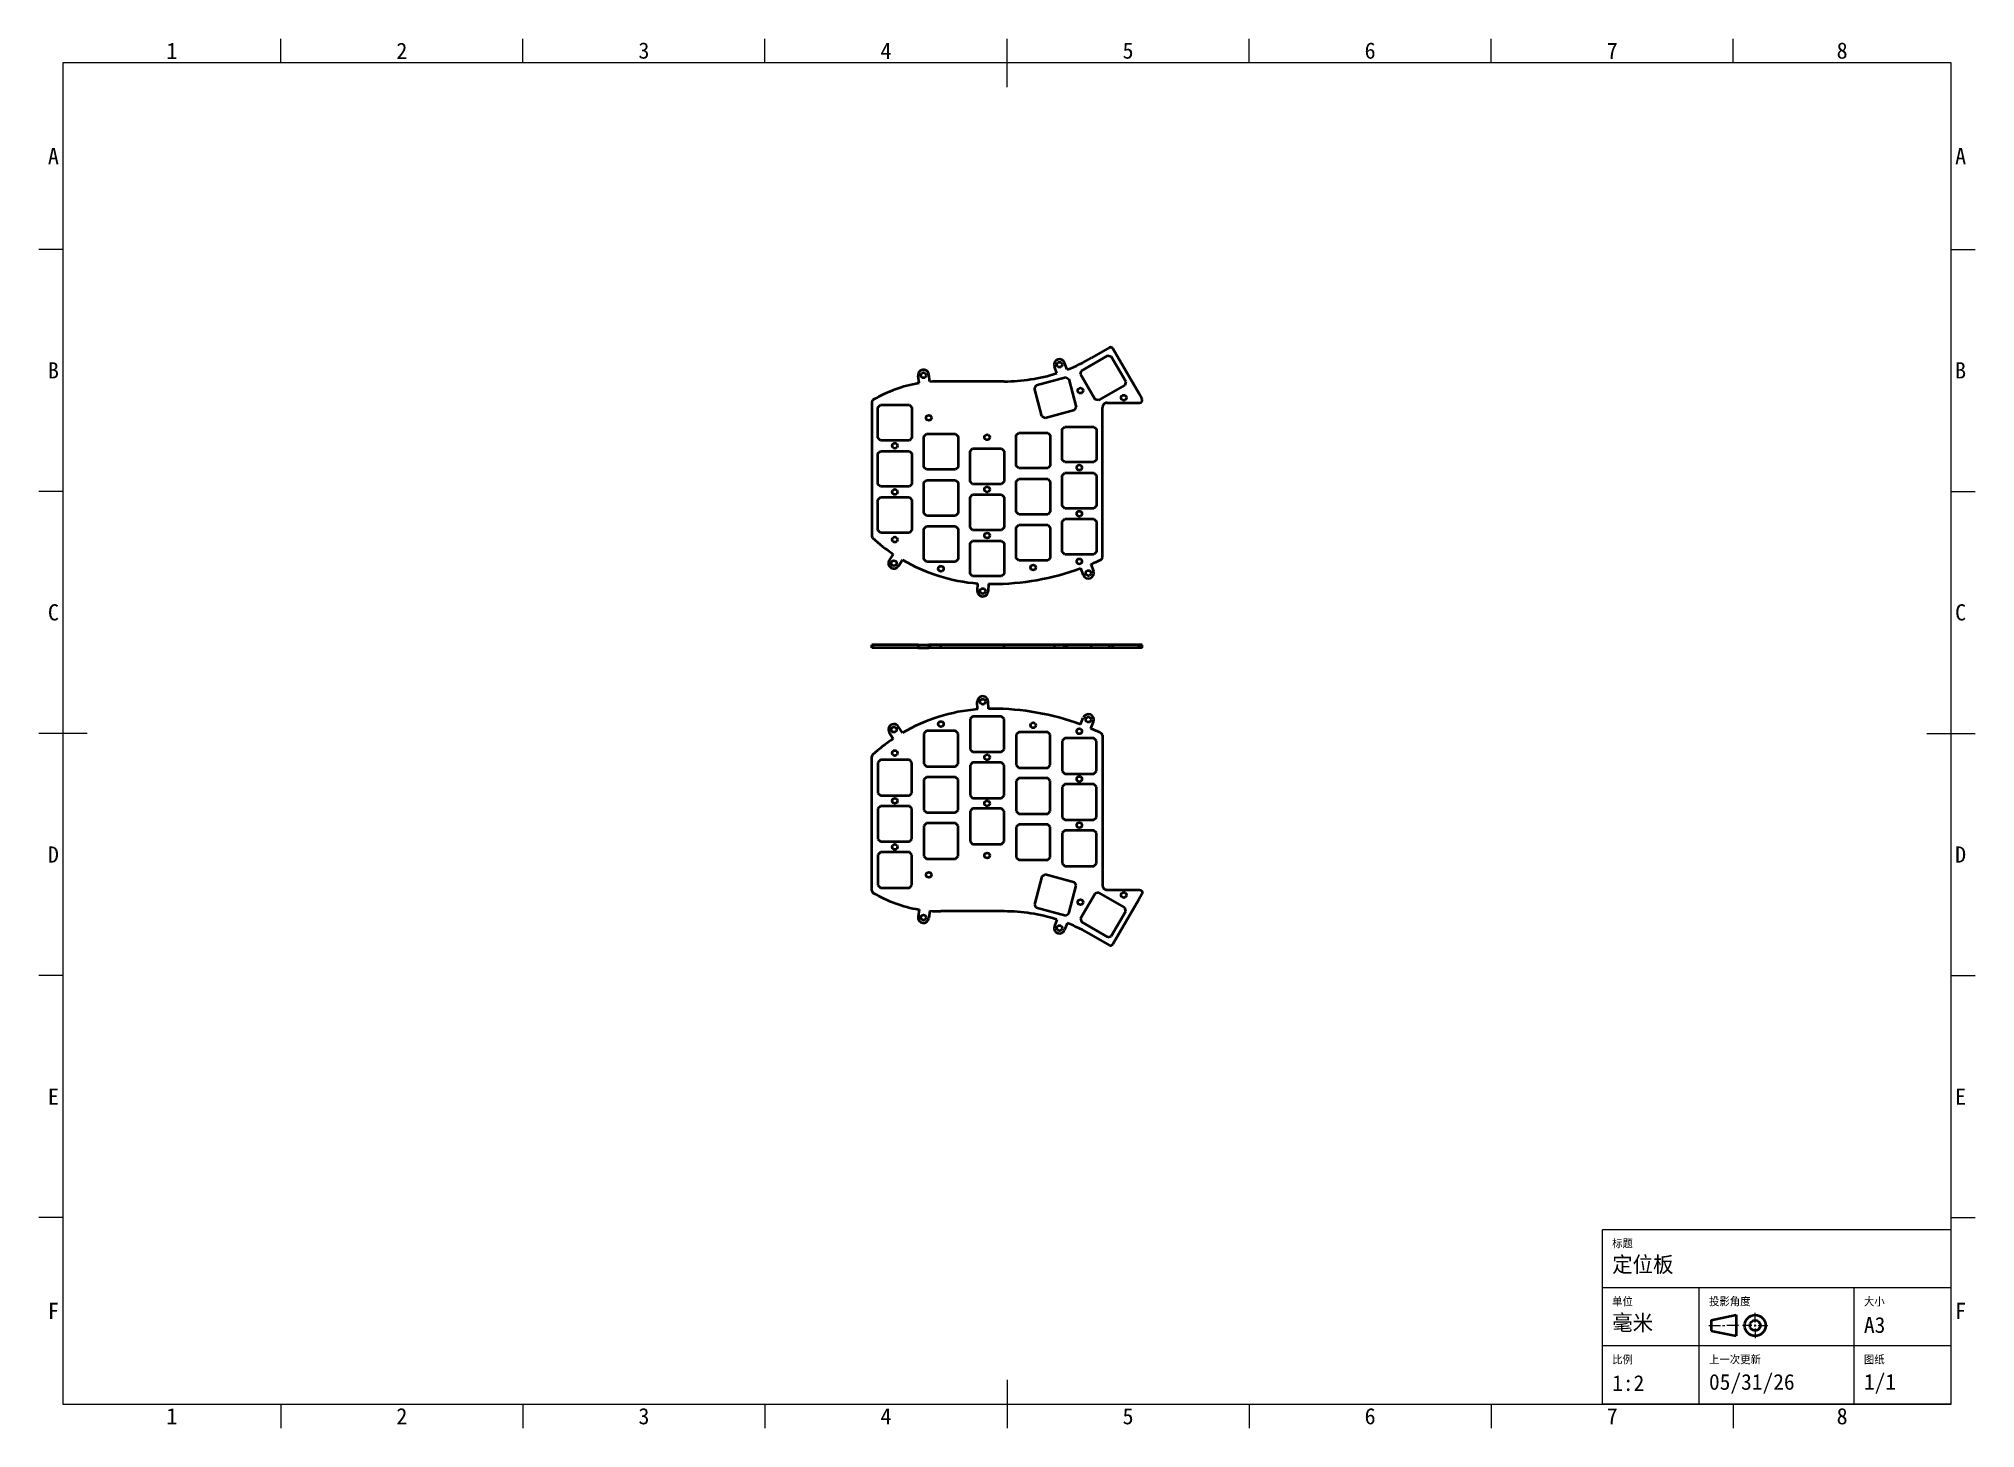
# Model space of a CAD drawing. Header units: millimetres. Extents: x 15 to 415, y 5 to 292.
import ezdxf

# ---------------------------------------------------------------- set-up
doc = ezdxf.new("R2010")
doc.units = ezdxf.units.MM
doc.layers.add('几何', color=7, linetype='Continuous')
doc.layers.add('边界', color=7, linetype='Continuous')
doc.styles.add('Shapr0', font='txt', dxfattribs={"height": 3.3495})
doc.styles.add('Shapr10', font='txt', dxfattribs={"height": 3.3495})
doc.styles.add('Shapr11', font='txt', dxfattribs={"height": 3.3495})
doc.styles.add('Shapr13', font='txt', dxfattribs={"height": 3.3495})
doc.styles.add('Shapr14', font='txt', dxfattribs={"height": 3.3495})
doc.styles.add('Shapr2', font='txt', dxfattribs={"height": 3.3495})
doc.styles.add('Shapr20', font='txt', dxfattribs={"height": 3.3495})
doc.styles.add('Shapr3', font='txt', dxfattribs={"height": 3.3495})
doc.styles.add('Shapr4', font='txt', dxfattribs={"height": 3.3495})
doc.styles.add('Shapr5', font='txt', dxfattribs={"height": 3.3495})
doc.styles.add('Shapr6', font='txt', dxfattribs={"height": 3.3495})
doc.styles.add('Shapr7', font='txt', dxfattribs={"height": 3.3495})
doc.styles.add('Shapr8', font='txt', dxfattribs={"height": 3.3495})
doc.styles.add('Shapr9', font='txt', dxfattribs={"height": 3.3495})

# ---------------------------------------------------------------- blocks, each defined once
blk = doc.blocks.new('*U2')
at = {"layer": '边界', "linetype": 'Continuous', "lineweight": 15}
for p, q in [((410, 46), (338, 46)), ((338, 10), (338, 46)), ((410, 10), (410, 46)), ((410, 34), (338, 34)), ((358, 10), (358, 34)), ((390, 10), (390, 34)), ((369.53, 26.88), (369.53, 28.83)), ((360, 26.23), (362.38, 26.23)), ((362.82, 26.23), (363.25, 26.23)), ((366.07, 26.23), (363.68, 26.23)), ((368.88, 26.23), (366.93, 26.23)), ((369.32, 26.23), (369.75, 26.23)), ((369.53, 26.02), (369.53, 26.45)), ((369.53, 25.58), (369.53, 23.63)), ((370.18, 26.23), (372.13, 26.23)), ((410, 22), (338, 22)), ((410, 10), (338, 10))]:
    blk.add_line(p, q, dxfattribs=at)
at = {"layer": '边界', "linetype": 'Continuous', "lineweight": 40}
for p, q in [((360.43, 27.32), (365.63, 28.4)), ((365.63, 28.4), (365.63, 24.07)), ((360.43, 27.32), (360.43, 25.15)), ((360.43, 25.15), (365.63, 24.07))]:
    blk.add_line(p, q, dxfattribs=at)
for radius in [2.17, 1.08]:
    blk.add_circle((369.53, 26.23), radius, dxfattribs=at)

msp = doc.modelspace()

# ---------------------------------------------------------------- linework, layer by layer
at = {"layer": '几何', "linetype": 'Continuous', "lineweight": 40}
for p, q in [((236.17, 228.21), (232.48, 226.08)), ((242.2, 218.77), (236.86, 228.02)), ((225.28, 222.9), (224.79, 224.3)), ((227.4, 223.65), (226.91, 225.05)), ((230.37, 223.43), (235.83, 226.58)), ((235.83, 226.58), (236.55, 226.39)), ((236.55, 226.39), (239.55, 221.19)), ((196.83, 220.85), (196.64, 222.36)), ((199.06, 221.13), (198.88, 222.64)), ((214.39, 221.23), (201.36, 221.23)), ((220.66, 219.81), (221.03, 220.45)), ((221.03, 220.45), (227.12, 222.08)), ((227.12, 222.08), (227.76, 221.71)), ((227.76, 221.71), (229.32, 215.91)), ((230.18, 222.71), (230.37, 223.43)), ((233.18, 217.52), (230.18, 222.71)), ((239.35, 220.47), (233.9, 217.32)), ((239.55, 221.19), (239.35, 220.47)), ((187.08, 216.95), (187.08, 189.25)), ((188.31, 215.84), (188.84, 216.37)), ((188.84, 216.37), (194.84, 216.37)), ((194.84, 216.37), (195.36, 215.84)), ((222.22, 214.01), (220.66, 219.81)), ((233.9, 217.32), (233.18, 217.52)), ((235.7, 216.81), (242.3, 216.81)), ((242.83, 217.68), (242.2, 218.77)), ((242.3, 216.81), (242.38, 216.81)), ((242.38, 216.81), (242.46, 216.82)), ((242.46, 216.82), (242.53, 216.83)), ((242.53, 216.83), (242.59, 216.85)), ((242.59, 216.85), (242.64, 216.87)), ((242.64, 216.87), (242.69, 216.89)), ((242.69, 216.89), (242.73, 216.91)), ((242.73, 216.91), (242.77, 216.94)), ((242.77, 216.94), (242.8, 216.97)), ((242.8, 216.97), (242.83, 217)), ((242.85, 217.63), (242.83, 217.68)), ((242.83, 217), (242.88, 217.08)), ((242.9, 217.49), (242.85, 217.63)), ((242.88, 217.08), (242.91, 217.16)), ((242.92, 217.37), (242.9, 217.49)), ((242.91, 217.16), (242.92, 217.26)), ((242.92, 217.26), (242.92, 217.37)), ((188.31, 209.54), (188.31, 215.84)), ((195.36, 215.84), (195.36, 209.54)), ((222.86, 213.64), (222.22, 214.01)), ((228.94, 215.27), (222.86, 213.64)), ((229.32, 215.91), (228.94, 215.27)), ((234.7, 192.2), (234.7, 215.81)), ((188.84, 209.02), (188.31, 209.54)), ((194.84, 209.02), (188.84, 209.02)), ((195.36, 209.54), (194.84, 209.02)), ((197.84, 209.84), (198.36, 210.37)), ((197.84, 203.54), (197.84, 209.84)), ((198.36, 210.37), (204.36, 210.37)), ((204.36, 210.37), (204.89, 209.84)), ((204.89, 209.84), (204.89, 203.54)), ((216.89, 210.09), (217.41, 210.62)), ((216.89, 203.79), (216.89, 210.09)), ((217.41, 210.62), (223.41, 210.62)), ((223.41, 210.62), (223.94, 210.09)), ((223.94, 210.09), (223.94, 203.79)), ((226.41, 211.34), (226.94, 211.87)), ((226.41, 205.04), (226.41, 211.34)), ((226.94, 211.87), (232.94, 211.87)), ((232.94, 211.87), (233.46, 211.34)), ((233.46, 211.34), (233.46, 205.04)), ((188.31, 206.32), (188.84, 206.84)), ((188.31, 200.02), (188.31, 206.32)), ((188.84, 206.84), (194.84, 206.84)), ((194.84, 206.84), (195.36, 206.32)), ((195.36, 206.32), (195.36, 200.02)), ((207.36, 206.84), (207.89, 207.37)), ((207.36, 200.54), (207.36, 206.84)), ((207.89, 207.37), (213.89, 207.37)), ((213.89, 207.37), (214.41, 206.84)), ((214.41, 206.84), (214.41, 200.54)), ((226.94, 204.52), (226.41, 205.04)), ((232.94, 204.52), (226.94, 204.52)), ((233.46, 205.04), (232.94, 204.52)), ((188.84, 199.49), (188.31, 200.02)), ((195.36, 200.02), (194.84, 199.49)), ((198.36, 203.02), (197.84, 203.54)), ((197.84, 200.32), (198.36, 200.84)), ((197.84, 194.02), (197.84, 200.32)), ((204.36, 203.02), (198.36, 203.02)), ((198.36, 200.84), (204.36, 200.84)), ((204.89, 203.54), (204.36, 203.02)), ((204.36, 200.84), (204.89, 200.32)), ((204.89, 200.32), (204.89, 194.02)), ((207.89, 200.02), (207.36, 200.54)), ((213.89, 200.02), (207.89, 200.02)), ((214.41, 200.54), (213.89, 200.02)), ((217.41, 203.27), (216.89, 203.79)), ((216.89, 200.57), (217.41, 201.09)), ((216.89, 194.27), (216.89, 200.57)), ((223.41, 203.27), (217.41, 203.27)), ((217.41, 201.09), (223.41, 201.09)), ((223.94, 203.79), (223.41, 203.27)), ((223.41, 201.09), (223.94, 200.57)), ((223.94, 200.57), (223.94, 194.27)), ((226.41, 201.82), (226.94, 202.34)), ((226.41, 195.52), (226.41, 201.82)), ((226.94, 202.34), (232.94, 202.34)), ((232.94, 202.34), (233.46, 201.82)), ((233.46, 201.82), (233.46, 195.52)), ((188.31, 196.79), (188.84, 197.32)), ((188.31, 190.49), (188.31, 196.79)), ((194.84, 199.49), (188.84, 199.49)), ((188.84, 197.32), (194.84, 197.32)), ((194.84, 197.32), (195.36, 196.79)), ((195.36, 196.79), (195.36, 190.49)), ((207.36, 197.32), (207.89, 197.84)), ((207.36, 191.02), (207.36, 197.32)), ((207.89, 197.84), (213.89, 197.84)), ((213.89, 197.84), (214.41, 197.32)), ((214.41, 197.32), (214.41, 191.02)), ((198.36, 193.49), (197.84, 194.02)), ((204.36, 193.49), (198.36, 193.49)), ((204.89, 194.02), (204.36, 193.49)), ((217.41, 193.74), (216.89, 194.27)), ((223.41, 193.74), (217.41, 193.74)), ((223.94, 194.27), (223.41, 193.74)), ((226.94, 194.99), (226.41, 195.52)), ((226.41, 192.29), (226.94, 192.82)), ((226.41, 185.99), (226.41, 192.29)), ((232.94, 194.99), (226.94, 194.99)), ((226.94, 192.82), (232.94, 192.82)), ((233.46, 195.52), (232.94, 194.99)), ((232.94, 192.82), (233.46, 192.29)), ((233.46, 192.29), (233.46, 185.99)), ((234.7, 184.85), (234.7, 192.2)), ((188.84, 189.97), (188.31, 190.49)), ((194.84, 189.97), (188.84, 189.97)), ((195.36, 190.49), (194.84, 189.97)), ((197.84, 190.79), (198.36, 191.32)), ((197.84, 184.49), (197.84, 190.79)), ((198.36, 191.32), (204.36, 191.32)), ((204.36, 191.32), (204.89, 190.79)), ((204.89, 190.79), (204.89, 184.49)), ((207.89, 190.49), (207.36, 191.02)), ((207.36, 187.79), (207.89, 188.32)), ((213.89, 190.49), (207.89, 190.49)), ((207.89, 188.32), (213.89, 188.32)), ((214.41, 191.02), (213.89, 190.49)), ((213.89, 188.32), (214.41, 187.79)), ((216.89, 191.04), (217.41, 191.57)), ((216.89, 184.74), (216.89, 191.04)), ((217.41, 191.57), (223.41, 191.57)), ((223.41, 191.57), (223.94, 191.04)), ((223.94, 191.04), (223.94, 184.74)), ((191.49, 185.57), (190.68, 184.28)), ((193.39, 184.38), (192.59, 183.09)), ((198.36, 183.97), (197.84, 184.49)), ((204.89, 184.49), (204.36, 183.97)), ((207.36, 181.49), (207.36, 187.79)), ((214.41, 187.79), (214.41, 181.49)), ((217.41, 184.22), (216.89, 184.74)), ((223.41, 184.22), (217.41, 184.22)), ((223.94, 184.74), (223.41, 184.22)), ((226.94, 185.47), (226.41, 185.99)), ((232.94, 185.47), (226.94, 185.47)), ((233.46, 185.99), (232.94, 185.47)), ((204.36, 183.97), (198.36, 183.97)), ((207.89, 180.97), (207.36, 181.49)), ((213.89, 180.97), (207.89, 180.97)), ((214.41, 181.49), (213.89, 180.97)), ((230.2, 182.64), (230.76, 181.23)), ((232.29, 183.46), (232.85, 182.06)), ((208.94, 179.5), (208.87, 177.98)), ((211.19, 179.38), (211.11, 177.87)), ((187.32, 166.8), (187.08, 166.8)), ((187.08, 166.2), (187.08, 166.8)), ((187.32, 166.2), (187.08, 166.2)), ((187.32, 166.2), (187.32, 166.8)), ((196.63, 166.8), (187.32, 166.8)), ((196.63, 166.2), (187.32, 166.2)), ((196.63, 166.8), (198.88, 166.8)), ((196.63, 166.8), (196.63, 166.2)), ((196.63, 166.2), (198.88, 166.2)), ((198.88, 166.2), (198.88, 166.8)), ((199.06, 166.8), (198.88, 166.8)), ((199.06, 166.2), (198.88, 166.2)), ((199.06, 166.8), (199.06, 166.2)), ((201.36, 166.8), (199.06, 166.8)), ((201.36, 166.2), (199.06, 166.2)), ((214.39, 166.8), (201.36, 166.8)), ((201.36, 166.2), (201.36, 166.8)), ((214.39, 166.2), (201.36, 166.2)), ((214.39, 166.2), (214.39, 166.8)), ((224.72, 166.8), (214.39, 166.8)), ((224.72, 166.2), (214.39, 166.2)), ((226.91, 166.8), (224.72, 166.8)), ((224.72, 166.8), (224.72, 166.2)), ((226.91, 166.2), (224.72, 166.2)), ((226.91, 166.2), (226.91, 166.8)), ((227.4, 166.8), (226.91, 166.8)), ((227.4, 166.2), (226.91, 166.2)), ((227.4, 166.2), (227.4, 166.8)), ((232.48, 166.8), (227.4, 166.8)), ((232.48, 166.2), (227.4, 166.2)), ((232.48, 166.2), (232.48, 166.8)), ((236.17, 166.8), (232.48, 166.8)), ((236.17, 166.2), (232.48, 166.2)), ((236.17, 166.2), (236.17, 166.8)), ((236.86, 166.8), (236.17, 166.8)), ((236.86, 166.2), (236.17, 166.2)), ((236.86, 166.2), (236.86, 166.8)), ((242.2, 166.8), (236.86, 166.8)), ((242.2, 166.2), (236.86, 166.2)), ((242.83, 166.8), (242.2, 166.8)), ((242.2, 166.2), (242.2, 166.8)), ((242.83, 166.2), (242.2, 166.2)), ((242.85, 166.8), (242.83, 166.8)), ((242.83, 166.2), (242.83, 166.8)), ((242.85, 166.2), (242.83, 166.2)), ((242.85, 166.2), (242.85, 166.8)), ((242.9, 166.8), (242.85, 166.8)), ((242.9, 166.2), (242.85, 166.2)), ((242.92, 166.8), (242.9, 166.8)), ((242.9, 166.2), (242.9, 166.8)), ((242.92, 166.2), (242.9, 166.2)), ((242.92, 166.8), (242.92, 166.8)), ((242.92, 166.2), (242.92, 166.8)), ((242.92, 166.2), (242.92, 166.8)), ((242.92, 166.2), (242.92, 166.2)), ((207.89, 152.03), (207.36, 151.51)), ((213.89, 152.03), (207.89, 152.03)), ((208.94, 153.5), (208.87, 155.02)), ((211.19, 153.62), (211.11, 155.13)), ((214.41, 151.51), (213.89, 152.03)), ((191.49, 147.43), (190.68, 148.72)), ((193.39, 148.62), (192.59, 149.91)), ((198.36, 149.03), (197.84, 148.51)), ((197.84, 148.51), (197.84, 142.21)), ((204.36, 149.03), (198.36, 149.03)), ((204.89, 148.51), (204.36, 149.03)), ((204.89, 142.21), (204.89, 148.51)), ((207.36, 151.51), (207.36, 145.21)), ((214.41, 145.21), (214.41, 151.51)), ((217.41, 148.78), (216.89, 148.26)), ((216.89, 148.26), (216.89, 141.96)), ((223.41, 148.78), (217.41, 148.78)), ((223.94, 148.26), (223.41, 148.78)), ((223.94, 141.96), (223.94, 148.26)), ((230.2, 150.36), (230.76, 151.77)), ((232.29, 149.54), (232.85, 150.94)), ((234.7, 148.15), (234.7, 140.8)), ((207.36, 145.21), (207.89, 144.68)), ((207.89, 144.68), (213.89, 144.68)), ((213.89, 144.68), (214.41, 145.21)), ((226.94, 147.53), (226.41, 147.01)), ((226.41, 147.01), (226.41, 140.71)), ((232.94, 147.53), (226.94, 147.53)), ((233.46, 147.01), (232.94, 147.53)), ((233.46, 140.71), (233.46, 147.01)), ((187.08, 116.05), (187.08, 143.75)), ((188.84, 143.03), (188.31, 142.51)), ((188.31, 142.51), (188.31, 136.21)), ((194.84, 143.03), (188.84, 143.03)), ((195.36, 142.51), (194.84, 143.03)), ((195.36, 136.21), (195.36, 142.51)), ((197.84, 142.21), (198.36, 141.68)), ((198.36, 141.68), (204.36, 141.68)), ((204.36, 141.68), (204.89, 142.21)), ((207.89, 142.51), (207.36, 141.98)), ((207.36, 141.98), (207.36, 135.68)), ((213.89, 142.51), (207.89, 142.51)), ((214.41, 141.98), (213.89, 142.51)), ((214.41, 135.68), (214.41, 141.98)), ((216.89, 141.96), (217.41, 141.43)), ((217.41, 141.43), (223.41, 141.43)), ((223.41, 141.43), (223.94, 141.96)), ((226.41, 140.71), (226.94, 140.18)), ((226.94, 140.18), (232.94, 140.18)), ((232.94, 140.18), (233.46, 140.71)), ((234.7, 140.8), (234.7, 117.19)), ((188.31, 136.21), (188.84, 135.68)), ((194.84, 135.68), (195.36, 136.21)), ((198.36, 139.51), (197.84, 138.98)), ((197.84, 138.98), (197.84, 132.68)), ((204.36, 139.51), (198.36, 139.51)), ((204.89, 138.98), (204.36, 139.51)), ((204.89, 132.68), (204.89, 138.98)), ((217.41, 139.26), (216.89, 138.73)), ((216.89, 138.73), (216.89, 132.43)), ((223.41, 139.26), (217.41, 139.26)), ((223.94, 138.73), (223.41, 139.26)), ((223.94, 132.43), (223.94, 138.73)), ((226.94, 138.01), (226.41, 137.48)), ((226.41, 137.48), (226.41, 131.18)), ((232.94, 138.01), (226.94, 138.01)), ((233.46, 137.48), (232.94, 138.01)), ((233.46, 131.18), (233.46, 137.48)), ((188.84, 133.51), (188.31, 132.98)), ((188.31, 132.98), (188.31, 126.68)), ((188.84, 135.68), (194.84, 135.68)), ((194.84, 133.51), (188.84, 133.51)), ((195.36, 132.98), (194.84, 133.51)), ((195.36, 126.68), (195.36, 132.98)), ((197.84, 132.68), (198.36, 132.16)), ((198.36, 132.16), (204.36, 132.16)), ((204.36, 132.16), (204.89, 132.68)), ((207.36, 135.68), (207.89, 135.16)), ((207.89, 132.98), (207.36, 132.46)), ((207.36, 132.46), (207.36, 126.16)), ((207.89, 135.16), (213.89, 135.16)), ((213.89, 132.98), (207.89, 132.98)), ((213.89, 135.16), (214.41, 135.68)), ((214.41, 132.46), (213.89, 132.98)), ((214.41, 126.16), (214.41, 132.46)), ((216.89, 132.43), (217.41, 131.91)), ((223.41, 131.91), (223.94, 132.43)), ((198.36, 129.98), (197.84, 129.46)), ((197.84, 129.46), (197.84, 123.16)), ((204.36, 129.98), (198.36, 129.98)), ((204.89, 129.46), (204.36, 129.98)), ((204.89, 123.16), (204.89, 129.46)), ((217.41, 129.73), (216.89, 129.21)), ((216.89, 129.21), (216.89, 122.91)), ((217.41, 131.91), (223.41, 131.91)), ((223.41, 129.73), (217.41, 129.73)), ((223.94, 129.21), (223.41, 129.73)), ((223.94, 122.91), (223.94, 129.21)), ((226.41, 131.18), (226.94, 130.66)), ((226.94, 128.48), (226.41, 127.96)), ((226.94, 130.66), (232.94, 130.66)), ((232.94, 128.48), (226.94, 128.48)), ((232.94, 130.66), (233.46, 131.18)), ((233.46, 127.96), (232.94, 128.48)), ((188.31, 126.68), (188.84, 126.16)), ((188.84, 126.16), (194.84, 126.16)), ((194.84, 126.16), (195.36, 126.68)), ((207.36, 126.16), (207.89, 125.63)), ((207.89, 125.63), (213.89, 125.63)), ((213.89, 125.63), (214.41, 126.16)), ((226.41, 127.96), (226.41, 121.66)), ((233.46, 121.66), (233.46, 127.96)), ((188.84, 123.98), (188.31, 123.46)), ((188.31, 123.46), (188.31, 117.16)), ((194.84, 123.98), (188.84, 123.98)), ((195.36, 123.46), (194.84, 123.98)), ((195.36, 117.16), (195.36, 123.46)), ((197.84, 123.16), (198.36, 122.63)), ((198.36, 122.63), (204.36, 122.63)), ((204.36, 122.63), (204.89, 123.16)), ((216.89, 122.91), (217.41, 122.38)), ((217.41, 122.38), (223.41, 122.38)), ((223.41, 122.38), (223.94, 122.91)), ((226.41, 121.66), (226.94, 121.13)), ((226.94, 121.13), (232.94, 121.13)), ((232.94, 121.13), (233.46, 121.66)), ((188.31, 117.16), (188.84, 116.63)), ((188.84, 116.63), (194.84, 116.63)), ((194.84, 116.63), (195.36, 117.16)), ((222.22, 118.99), (220.66, 113.19)), ((222.86, 119.36), (222.22, 118.99)), ((228.94, 117.73), (222.86, 119.36)), ((227.76, 111.29), (229.32, 117.09)), ((229.32, 117.09), (228.94, 117.73)), ((235.7, 116.19), (242.3, 116.19)), ((242.3, 116.19), (242.38, 116.19)), ((242.38, 116.19), (242.46, 116.18)), ((242.46, 116.18), (242.53, 116.17)), ((242.53, 116.17), (242.59, 116.15)), ((242.59, 116.15), (242.64, 116.13)), ((242.64, 116.13), (242.69, 116.11)), ((242.69, 116.11), (242.73, 116.09)), ((242.73, 116.09), (242.77, 116.06)), ((242.77, 116.06), (242.8, 116.03)), ((242.8, 116.03), (242.83, 116)), ((196.83, 112.15), (196.64, 110.64)), ((220.66, 113.19), (221.03, 112.55)), ((221.03, 112.55), (227.12, 110.92)), ((233.18, 115.48), (230.18, 110.29)), ((233.9, 115.68), (233.18, 115.48)), ((239.35, 112.53), (233.9, 115.68)), ((242.2, 114.23), (236.86, 104.98)), ((239.55, 111.81), (239.35, 112.53)), ((242.83, 115.32), (242.2, 114.23)), ((242.83, 116), (242.88, 115.92)), ((242.85, 115.37), (242.83, 115.32)), ((242.9, 115.51), (242.85, 115.37)), ((242.88, 115.92), (242.91, 115.84)), ((242.92, 115.63), (242.9, 115.51)), ((242.91, 115.84), (242.92, 115.74)), ((242.92, 115.74), (242.92, 115.63)), ((199.06, 111.87), (198.88, 110.36)), ((214.39, 111.77), (201.36, 111.77)), ((225.28, 110.1), (224.79, 108.7)), ((227.4, 109.35), (226.91, 107.95)), ((227.12, 110.92), (227.76, 111.29)), ((230.18, 110.29), (230.37, 109.57)), ((230.37, 109.57), (235.83, 106.42)), ((236.55, 106.61), (239.55, 111.81)), ((236.17, 104.79), (232.48, 106.92)), ((235.83, 106.42), (236.55, 106.61))]:
    msp.add_line(p, q, dxfattribs=at)
for centre in [(225.85, 224.68), (197.76, 222.5), (230.17, 219.33), (239.11, 217.86), (198.84, 213.69), (191.84, 207.93), (210.89, 209.69), (229.94, 203.43), (191.84, 198.4), (210.89, 198.93), (229.94, 193.9), (191.84, 188.54), (210.89, 189.4), (191.64, 183.69), (229.94, 184.04), (201.36, 182.54), (220.41, 182.79), (231.81, 181.64), (209.99, 177.93), (209.99, 155.07), (191.64, 149.31), (201.36, 150.46), (220.41, 150.21), (229.94, 148.96), (231.81, 151.36), (191.84, 144.46), (210.89, 143.6), (229.94, 139.1), (191.84, 134.6), (210.89, 134.07), (229.94, 129.57), (191.84, 125.07), (210.89, 123.31), (198.84, 119.31), (230.17, 113.67), (239.11, 115.14), (197.76, 110.5), (225.85, 108.32)]:
    msp.add_circle(centre, 0.55, dxfattribs=at)
for centre, radius, start, end in [((236.42, 227.77), 0.5, 29.9995, 120.0002), ((225.85, 224.68), 1.13, 19.29, 199.29), ((214.39, 257.41), 36.18, 291.0721, 300), ((201.36, 193.67), 27.56, 99.4643, 120.6303), ((197.76, 222.5), 1.13, 7.125, 187.125), ((201.36, 193.67), 27.56, 90.0002, 94.7857), ((214.39, 257.41), 36.18, 269.9993, 287.508), ((187.58, 216.95), 0.499, 120.6306, 179.9998), ((235.7, 215.81), 1, 89.9999, 180.0004), ((187.58, 189.25), 0.5, 180.0002, 227.823), ((211.89, 216.09), 36.71, 227.8231, 236.2385), ((191.64, 183.69), 1.12, 147.9946, 327.9946), ((211.89, 216.09), 36.71, 239.7508, 265.3907), ((211.89, 232.4), 53.02, 292.6306, 295.1386), ((234.2, 184.85), 0.5, 295.1387, 0.0002), ((211.89, 232.4), 53.02, 270.0009, 290.1991), ((231.81, 181.64), 1.12, 201.8014, 21.8014), ((209.99, 177.93), 1.12, 177.337, 357.337), ((211.89, 216.09), 36.71, 268.903, 270.0009), ((209.99, 155.07), 1.12, 2.663, 182.663), ((211.89, 116.91), 36.71, 94.6093, 120.2492), ((211.89, 116.91), 36.71, 89.9991, 91.097), ((211.89, 100.6), 53.02, 69.8009, 89.9991), ((231.81, 151.36), 1.12, 338.1986, 158.1986), ((191.64, 149.31), 1.13, 32.0054, 212.0054), ((211.89, 100.6), 53.02, 64.8614, 67.3694), ((234.2, 148.15), 0.5, 360, 64.8613), ((187.58, 143.75), 0.5, 132.1769, 180), ((211.89, 116.91), 36.71, 123.7615, 132.1769), ((187.58, 116.05), 0.499, 180, 239.3697), ((235.7, 117.19), 1, 179.9997, 270), ((201.36, 139.33), 27.56, 239.3697, 260.5357), ((197.76, 110.5), 1.12, 172.875, 352.875), ((201.36, 139.33), 27.56, 265.2143, 269.9998), ((214.39, 75.59), 36.18, 72.492, 90.0007), ((225.85, 108.32), 1.12, 160.71, 340.71), ((214.39, 75.59), 36.18, 60, 68.9279), ((236.42, 105.23), 0.5, 240, 330.0003)]:
    msp.add_arc(centre, radius, start, end, dxfattribs=at)
at = {"layer": '边界', "linetype": 'Continuous', "lineweight": 15}
for p, q in [((65, 287), (65, 292)), ((115, 287), (115, 292)), ((165, 287), (165, 292)), ((215, 282), (215, 292)), ((265, 287), (265, 292)), ((315, 287), (315, 292)), ((365, 287), (365, 292)), ((410, 287), (20, 287)), ((20, 287), (20, 10)), ((410, 10), (410, 287)), ((20, 248.5), (15, 248.5)), ((410, 248.5), (415, 248.5)), ((20, 198.5), (15, 198.5)), ((410, 198.5), (415, 198.5)), ((25, 148.5), (15, 148.5)), ((405, 148.5), (415, 148.5)), ((20, 98.5), (15, 98.5)), ((410, 98.5), (415, 98.5)), ((20, 48.5), (15, 48.5)), ((410, 48.5), (415, 48.5)), ((215, 15), (215, 5)), ((20, 10), (410, 10)), ((65, 10), (65, 5)), ((115, 10), (115, 5)), ((165, 10), (165, 5)), ((265, 10), (265, 5)), ((315, 10), (315, 5)), ((365, 10), (365, 5))]:
    msp.add_line(p, q, dxfattribs=at)

# ---------------------------------------------------------------- block references
msp.add_blockref('*U2', (0, 0))

# ---------------------------------------------------------------- texts
at = {"layer": '边界', "linetype": 'Continuous', "lineweight": 15, "char_height": 3.35, "width": 3.3495, "style": 'Shapr0'}
for s, insert, attachment_point in [('1', (42.5, 287.83), 8), ('2', (90, 287.83), 8), ('3', (140, 287.83), 8), ('4', (190, 287.83), 8), ('5', (240, 287.83), 8), ('6', (290, 287.83), 8), ('7', (340, 287.83), 8), ('8', (387.5, 287.83), 8), ('A', (19.17, 267.75), 6), ('A', (410.83, 267.75), 4), ('B', (19.17, 223.5), 6), ('B', (410.83, 223.5), 4), ('C', (19.17, 173.5), 6), ('C', (410.83, 173.5), 4), ('D', (19.17, 123.5), 6), ('D', (410.83, 123.5), 4), ('E', (19.17, 73.5), 6), ('E', (410.83, 73.5), 4), ('F', (19.17, 29.25), 6), ('F', (410.83, 29.25), 4), ('1', (42.5, 9.17), 2), ('2', (90, 9.17), 2), ('3', (140, 9.17), 2), ('4', (190, 9.17), 2), ('5', (240, 9.17), 2), ('6', (290, 9.17), 2), ('7', (340, 9.17), 2), ('8', (387.5, 9.17), 2)]:
    msp.add_mtext(s, dxfattribs=dict(at, insert=insert, attachment_point=attachment_point))
at = {"layer": '边界', "linetype": 'Continuous', "lineweight": 15, "attachment_point": 1}
for s, insert, char_height, style in [('标题', (340, 44.01), 1.65, 'Shapr2'), ('定位板', (340, 40.46), 3.25, 'Shapr3'), ('单位', (340, 32.03), 1.65, 'Shapr4'), ('投影角度', (360, 32.03), 1.65, 'Shapr6'), ('大小', (392, 32.01), 1.65, 'Shapr7'), ('毫米', (340, 28.44), 3.25, 'Shapr5'), ('A3', (392, 27.96), 3.25, 'Shapr8'), ('比例', (340, 20.02), 1.65, 'Shapr9'), ('上一次更新', (360, 20.04), 1.65, 'Shapr11'), ('图纸', (392, 20.03), 1.65, 'Shapr13'), ('05/31/26', (360, 16.2), 3.25, 'Shapr20'), ('1/1', (392, 16.2), 3.25, 'Shapr14'), ('1:2', (340, 15.96), 3.25, 'Shapr10')]:
    msp.add_mtext(s, dxfattribs=dict(at, insert=insert, char_height=char_height, style=style))

doc.saveas('drawing.dxf')
